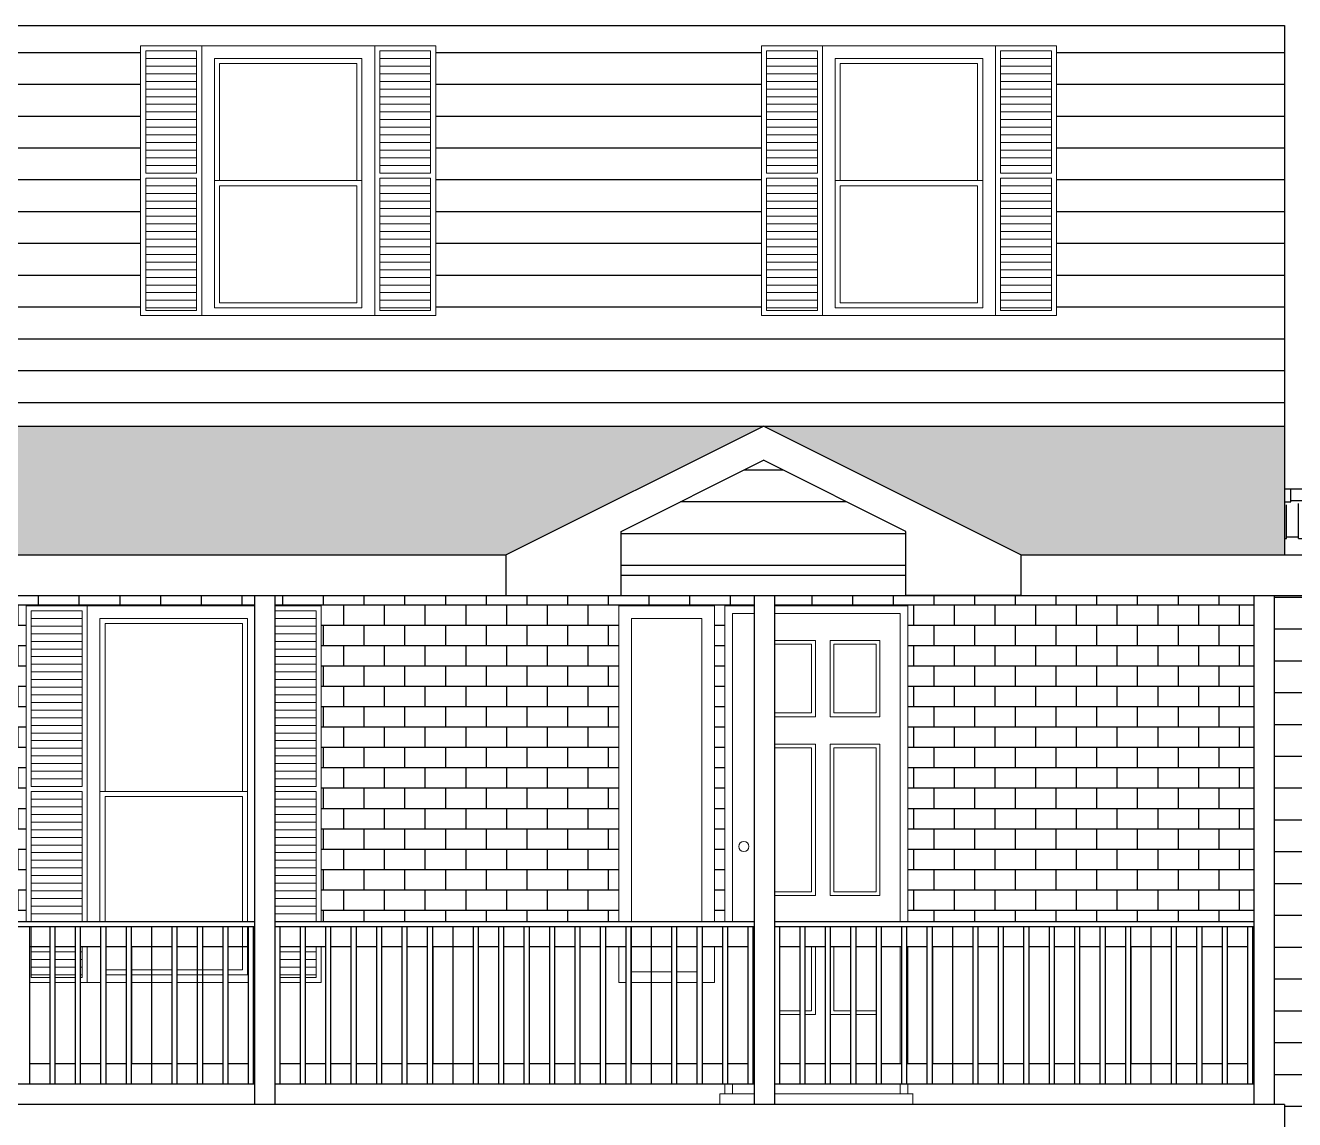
# Model space of a CAD drawing. Header units: inches. Extents: x -1842 to 12195, y -2228 to 2193.
# Drawn here: x 898.1 to 1122.6, y 1120.5 to 1313.9 of the extents above; entities that cross this region are included whole.
import ezdxf

# ---------------------------------------------------------------- set-up
doc = ezdxf.new("R2010")
doc.units = ezdxf.units.IN
doc.header["$LTSCALE"] = 6
doc.header["$MEASUREMENT"] = 0
doc.linetypes.add('DASHED', pattern=[0.75, 0.5, -0.25])
doc.layers.add('A-GLAZ', color=151, linetype='Continuous', lineweight=13)
doc.layers.add('BUILT-INS', color=13, linetype='Continuous')
doc.layers.add('Title Block', color=7, linetype='Continuous')
pattern_1 = [(180, (-9927.284, 121.574), (-4e-16, -5.625), [])]

msp = doc.modelspace()

# ---------------------------------------------------------------- hatches: boundary and pattern name
h = msp.add_hatch()
h.set_pattern_fill('AR-RSHKE', color=15, scale=0.54)
h.set_pattern_definition([(0, (-9927.284, 121.574), (13.77, 6.48), [3.24, -2.7, 3.78, -1.62, 4.86, -2.16]), (0, (-9924.044, 121.844), (13.77, 6.48), [2.7, -10.26, 2.16, -3.24]), (0, (-9917.564, 121.169), (13.77, 6.48), [1.62, -16.74]), (90, (-9927.284, 121.574), (-4.59, 6.48), [6.21, -19.71]), (90, (-9924.044, 121.574), (-4.59, 6.48), [6.075, -19.845]), (90, (-9921.344, 121.574), (-4.59, 6.48), [5.67, -20.25]), (90, (-9917.564, 121.169), (-4.59, 6.48), [6.21, -19.71]), (90, (-9915.944, 121.169), (-4.59, 6.48), [6.21, -19.71]), (90, (-9911.084, 121.574), (-4.59, 6.48), [5.94, -19.98])])
h.paths.add_polyline_path([(1028.6794657, 1243.0726561), (760.1194657, 1243.0726561), (760.1194657, 1220.296174), (983.1265015, 1220.296174)])
h.paths.add_polyline_path([(1120.8394657, 1243.0726561), (1028.6794657, 1243.0726561), (1074.2324299, 1220.296174), (1120.8394657, 1220.296174), (1120.8394657, 1231.936436)])
h = msp.add_hatch()
h.set_pattern_fill('AR-RSHKE', color=15, scale=0.54)
h.set_pattern_definition([(0, (-10599.5205, 121.574), (13.77, 6.48), [3.24, -2.7, 3.78, -1.62, 4.86, -2.16]), (0, (-10596.2805, 121.844), (13.77, 6.48), [2.7, -10.26, 2.16, -3.24]), (0, (-10589.8005, 121.169), (13.77, 6.48), [1.62, -16.74]), (90, (-10599.5205, 121.574), (-4.59, 6.48), [6.21, -19.71]), (90, (-10596.2805, 121.574), (-4.59, 6.48), [6.075, -19.845]), (90, (-10593.5805, 121.574), (-4.59, 6.48), [5.67, -20.25]), (90, (-10589.8005, 121.169), (-4.59, 6.48), [6.21, -19.71]), (90, (-10588.1805, 121.169), (-4.59, 6.48), [6.21, -19.71]), (90, (-10583.3205, 121.574), (-4.59, 6.48), [5.94, -19.98])])
h.paths.add_polyline_path([(1347.6394657, 1231.936436), (1120.8394657, 1231.936436), (1120.8394657, 1220.296174), (1347.6394657, 1220.296174)])
at = {"layer": 'BUILT-INS'}
h = msp.add_hatch(dxfattribs=at)
h.set_pattern_fill('AR-B816', color=256, scale=0.45, style=0)
h.set_pattern_definition([(0, (-7264.327, 577.8742), (0, 3.6), []), (90, (-7264.327, 577.8742), (-3.6, 3.6), [3.6, -3.6])])
h.paths.add_polyline_path([(1115.4394657, 1213.096174), (1030.6594657, 1213.096174), (1030.6594657, 1211.296174), (1054.2394657, 1211.296174), (1054.2394657, 1155.496174), (1115.4394657, 1155.496174)])
h.paths.add_polyline_path([(1003.1194657, 1211.296174), (1020.0394657, 1211.296174), (1020.0394657, 1155.496174), (1021.8394657, 1155.496174), (1021.8394657, 1211.296174), (1027.0594657, 1211.296174), (1027.0594657, 1213.096174), (942.2794657, 1213.096174), (942.2794657, 1211.296174), (950.4694657, 1211.296174), (950.4694657, 1155.496174), (1003.1194657, 1155.496174)])
h.paths.add_polyline_path([(898.2694657, 1211.296174), (909.0694657, 1211.296174), (938.6794657, 1211.296174), (938.6794657, 1213.096174), (853.8994657, 1213.096174), (853.8994657, 1211.296174), (860.9194657, 1211.296174), (860.9194657, 1155.496174), (898.2694657, 1155.496174)])
h.paths.add_polyline_path([(808.7194657, 1211.296174), (819.5194657, 1211.296174), (850.1194657, 1211.296174), (850.2994657, 1211.296174), (850.2994657, 1213.096174), (765.5194657, 1213.096174), (765.5194657, 1155.496174), (808.7194657, 1155.496174)])
h.paths.add_polyline_path([(761.9194657, 1213.096174), (760.1194657, 1213.096174), (760.1194657, 1123.096174), (761.9194657, 1123.096174)])
at = {"layer": 'Title Block', "linetype": 'DASHED'}
h = msp.add_hatch(dxfattribs=at)
h.set_pattern_fill('ANSI31', color=253, scale=45, angle=135)
h.set_pattern_definition([(180, (-7264.327, 577.874), (-4e-16, -5.625), [])])
h.paths.add_polyline_path([(1120.8394657, 1313.896174), (1104.6394657, 1313.896174), (763.7194657, 1313.896174), (763.7194657, 1243.0726561), (1120.8394657, 1243.0726561)])
h.paths.add_polyline_path([(808.7194657, 1310.296174), (860.9194657, 1310.296174), (860.9194657, 1262.596174), (808.7194657, 1262.596174)], flags=16)
h.paths.add_polyline_path([(808.7194657, 1310.296174), (819.5194657, 1310.296174), (850.1194657, 1310.296174), (860.9194657, 1310.296174), (860.9194657, 1262.596174), (850.1194657, 1262.596174), (819.5194657, 1262.596174), (808.7194657, 1262.596174)], flags=0)
h.paths.add_polyline_path([(819.5194657, 1262.596174), (819.5194657, 1310.296174), (850.1194657, 1310.296174), (850.1194657, 1262.596174)], flags=0)
h.paths.add_polyline_path([(809.6194657, 1286.896174), (818.6194657, 1286.896174), (818.6194657, 1263.496174), (809.6194657, 1263.496174)], flags=0)
h.paths.add_polyline_path([(821.7694657, 1286.446174), (821.7694657, 1308.046174), (847.8694657, 1308.046174), (847.8694657, 1286.446174), (847.8694657, 1263.946174), (821.7694657, 1263.946174)], flags=0)
h.paths.add_polyline_path([(809.6194657, 1287.796174), (809.6194657, 1309.396174), (818.6194657, 1309.396174), (818.6194657, 1287.796174)], flags=0)
h.paths.add_polyline_path([(822.6694657, 1264.846174), (822.6694657, 1285.546174), (846.9694657, 1285.546174), (846.9694657, 1264.846174)], flags=0)
h.paths.add_polyline_path([(822.6694657, 1286.446174), (822.6694657, 1307.146174), (846.9694657, 1307.146174), (846.9694657, 1286.446174)], flags=0)
h.paths.add_polyline_path([(851.0194657, 1286.896174), (860.0194657, 1286.896174), (860.0194657, 1263.496174), (851.0194657, 1263.496174)], flags=0)
h.paths.add_polyline_path([(851.0194657, 1287.796174), (851.0194657, 1309.396174), (860.0194657, 1309.396174), (860.0194657, 1287.796174)], flags=0)
h.paths.add_polyline_path([(918.5194657, 1310.296174), (970.7194657, 1310.296174), (970.7194657, 1262.596174), (918.5194657, 1262.596174)], flags=0)
h.paths.add_polyline_path([(918.5194657, 1310.296174), (929.3194657, 1310.296174), (959.9194657, 1310.296174), (970.7194657, 1310.296174), (970.7194657, 1262.596174), (959.9194657, 1262.596174), (929.3194657, 1262.596174), (918.5194657, 1262.596174)], flags=16)
h.paths.add_polyline_path([(929.3194657, 1262.596174), (929.3194657, 1310.296174), (959.9194657, 1310.296174), (959.9194657, 1262.596174)], flags=0)
h.paths.add_polyline_path([(919.4194657, 1286.896174), (928.4194657, 1286.896174), (928.4194657, 1263.496174), (919.4194657, 1263.496174)], flags=0)
h.paths.add_polyline_path([(919.4194657, 1287.796174), (919.4194657, 1309.396174), (928.4194657, 1309.396174), (928.4194657, 1287.796174)], flags=0)
h.paths.add_polyline_path([(931.5694657, 1286.446174), (931.5694657, 1308.046174), (957.6694657, 1308.046174), (957.6694657, 1286.446174), (957.6694657, 1263.946174), (931.5694657, 1263.946174)], flags=0)
h.paths.add_polyline_path([(932.4694657, 1264.846174), (932.4694657, 1285.546174), (956.7694657, 1285.546174), (956.7694657, 1264.846174)], flags=0)
h.paths.add_polyline_path([(932.4694657, 1286.446174), (932.4694657, 1307.146174), (956.7694657, 1307.146174), (956.7694657, 1286.446174)], flags=0)
h.paths.add_polyline_path([(960.8194657, 1286.896174), (969.8194657, 1286.896174), (969.8194657, 1263.496174), (960.8194657, 1263.496174)], flags=0)
h.paths.add_polyline_path([(960.8194657, 1287.796174), (960.8194657, 1309.396174), (969.8194657, 1309.396174), (969.8194657, 1287.796174)], flags=0)
h.paths.add_polyline_path([(1028.3194657, 1310.296174), (1080.5194657, 1310.296174), (1080.5194657, 1262.596174), (1028.3194657, 1262.596174)], flags=16)
h.paths.add_polyline_path([(1028.3194657, 1310.296174), (1039.1194657, 1310.296174), (1069.7194657, 1310.296174), (1080.5194657, 1310.296174), (1080.5194657, 1262.596174), (1069.7194657, 1262.596174), (1039.1194657, 1262.596174), (1028.3194657, 1262.596174)], flags=0)
h.paths.add_polyline_path([(1039.1194657, 1262.596174), (1039.1194657, 1310.296174), (1069.7194657, 1310.296174), (1069.7194657, 1262.596174)], flags=0)
h.paths.add_polyline_path([(1029.2194657, 1286.896174), (1038.2194657, 1286.896174), (1038.2194657, 1263.496174), (1029.2194657, 1263.496174)], flags=0)
h.paths.add_polyline_path([(1029.2194657, 1287.796174), (1029.2194657, 1309.396174), (1038.2194657, 1309.396174), (1038.2194657, 1287.796174)], flags=0)
h.paths.add_polyline_path([(1041.3694657, 1286.446174), (1041.3694657, 1308.046174), (1067.4694657, 1308.046174), (1067.4694657, 1286.446174), (1067.4694657, 1263.946174), (1041.3694657, 1263.946174)], flags=0)
h.paths.add_polyline_path([(1042.2694657, 1264.846174), (1042.2694657, 1285.546174), (1066.5694657, 1285.546174), (1066.5694657, 1264.846174)], flags=0)
h.paths.add_polyline_path([(1042.2694657, 1286.446174), (1042.2694657, 1307.146174), (1066.5694657, 1307.146174), (1066.5694657, 1286.446174)], flags=0)
h.paths.add_polyline_path([(1070.6194657, 1286.896174), (1079.6194657, 1286.896174), (1079.6194657, 1263.496174), (1070.6194657, 1263.496174)], flags=0)
h.paths.add_polyline_path([(1070.6194657, 1287.796174), (1070.6194657, 1309.396174), (1079.6194657, 1309.396174), (1079.6194657, 1287.796174)], flags=0)
h = msp.add_hatch(dxfattribs=at)
h.set_pattern_fill('ANSI31', color=253, scale=45, angle=135)
h.set_pattern_definition(pattern_1)
h.paths.add_polyline_path([(1053.8665758, 1224.4417175), (1028.6794657, 1237.0352726), (1003.4923556, 1224.4417175), (1003.4923556, 1216.696174), (1053.8665758, 1216.696174)])
h = msp.add_hatch(dxfattribs=at)
h.set_pattern_fill('ANSI31', color=253, scale=45, angle=135)
h.set_pattern_definition(pattern_1)
h.paths.add_polyline_path([(1142.4394657, 1202.296174), (1223.4394657, 1202.296174), (1223.4394657, 1115.896174), (1232.4394657, 1115.896174), (1232.4394657, 1213.096174), (1119.0394657, 1213.096174), (1119.0394657, 1123.096174), (1120.8394657, 1123.096174), (1120.8394657, 1115.896174), (1142.4394657, 1115.896174)])
h.paths.add_polyline_path([(1342.0487803, 1213.096174), (1236.0394657, 1213.096174), (1236.0394657, 1115.896174), (1245.0394657, 1115.896174), (1245.0394657, 1202.296174), (1326.0394657, 1202.296174), (1326.0394657, 1115.896174), (1342.0487803, 1115.896174)])
h.paths.add_polyline_path([(1347.6394657, 1213.096174), (1345.6487803, 1213.096174), (1345.6487803, 1115.896174), (1347.6394657, 1115.896174)])

# ---------------------------------------------------------------- linework, layer by layer
for p, q in [((756.5194657, 1313.896174), (1120.8394657, 1313.896174)), ((1120.8394657, 1313.896174), (1120.8394657, 1231.936436)), ((760.1194657, 1243.0726561), (1120.8394657, 1243.0726561)), ((983.1265015, 1220.296174), (1028.6794657, 1243.0726561)), ((1074.2324299, 1220.296174), (1028.6794657, 1243.0726561)), ((1003.4923556, 1224.4417175), (1028.6794657, 1237.0352726)), ((1053.8665758, 1224.4417175), (1028.6794657, 1237.0352726)), ((1120.8394657, 1231.936436), (1347.6394657, 1231.936436)), ((1120.8394657, 1231.936436), (1120.8394657, 1220.296174)), ((1003.4923556, 1213.096174), (1003.4923556, 1224.4417175)), ((1053.8665758, 1213.096174), (1053.8665758, 1224.4417175)), ((760.1194657, 1220.296174), (983.1265015, 1220.296174)), ((983.1265015, 1220.296174), (983.1265015, 1213.096174)), ((1074.2324299, 1220.296174), (1347.6394657, 1220.296174)), ((1074.2324299, 1220.296174), (1074.2324299, 1213.096174)), ((1003.4923556, 1216.696174), (1053.8665758, 1216.696174)), ((760.1194657, 1213.096174), (1347.6394657, 1213.096174)), ((938.6794657, 1213.096174), (938.6794657, 1123.096174)), ((942.2794657, 1213.096174), (942.2794657, 1123.096174)), ((983.1265015, 1213.096174), (1003.4923556, 1213.096174)), ((1027.0594657, 1213.096174), (1027.0594657, 1123.096174)), ((1030.6594657, 1213.096174), (1030.6594657, 1123.096174)), ((1074.2324299, 1213.096174), (1053.8665758, 1213.096174)), ((1115.4394657, 1213.096174), (1115.4394657, 1123.096174)), ((1119.0394657, 1213.096174), (1119.0394657, 1123.096174)), ((853.8994657, 1155.496174), (938.6794657, 1155.496174)), ((853.8994657, 1154.596174), (938.6794657, 1154.596174)), ((898.8994657, 1126.696174), (898.8994657, 1154.596174)), ((902.4994657, 1126.696174), (902.4994657, 1154.596174)), ((903.3994657, 1126.696174), (903.3994657, 1154.596174)), ((906.9994657, 1126.696174), (906.9994657, 1154.596174)), ((907.8994657, 1126.696174), (907.8994657, 1154.596174)), ((911.4994657, 1126.696174), (911.4994657, 1154.596174)), ((912.3994657, 1126.696174), (912.3994657, 1154.596174)), ((915.9994657, 1126.696174), (915.9994657, 1154.596174)), ((916.8994657, 1126.696174), (916.8994657, 1154.596174)), ((920.4994657, 1126.696174), (920.4994657, 1154.596174)), ((924.0994657, 1126.696174), (924.0994657, 1154.596174)), ((924.9994657, 1126.696174), (924.9994657, 1154.596174)), ((928.5994657, 1126.696174), (928.5994657, 1154.596174)), ((929.4994657, 1126.696174), (929.4994657, 1154.596174)), ((933.0994657, 1126.696174), (933.0994657, 1154.596174)), ((933.9994657, 1126.696174), (933.9994657, 1154.596174)), ((937.5994657, 1126.696174), (937.5994657, 1154.596174)), ((938.4994657, 1126.696174), (938.4994657, 1154.596174)), ((942.2794657, 1155.496174), (1027.0594657, 1155.496174)), ((942.2794657, 1154.596174), (1027.0594657, 1154.596174)), ((943.1794657, 1126.696174), (943.1794657, 1154.596174)), ((946.7794657, 1126.696174), (946.7794657, 1154.596174)), ((947.6794657, 1126.696174), (947.6794657, 1154.596174)), ((951.2794657, 1126.696174), (951.2794657, 1154.596174)), ((952.1794657, 1126.696174), (952.1794657, 1154.596174)), ((955.7794657, 1126.696174), (955.7794657, 1154.596174)), ((956.6794657, 1126.696174), (956.6794657, 1154.596174)), ((960.2794657, 1126.696174), (960.2794657, 1154.596174)), ((961.1794657, 1126.696174), (961.1794657, 1154.596174)), ((964.7794657, 1126.696174), (964.7794657, 1154.596174)), ((965.6794657, 1126.696174), (965.6794657, 1154.596174)), ((969.2794657, 1126.696174), (969.2794657, 1154.596174)), ((970.1794657, 1126.696174), (970.1794657, 1154.596174)), ((973.7794657, 1126.696174), (973.7794657, 1154.596174)), ((977.3794657, 1126.696174), (977.3794657, 1154.596174)), ((978.2794657, 1126.696174), (978.2794657, 1154.596174)), ((981.8794657, 1126.696174), (981.8794657, 1154.596174)), ((982.7794657, 1126.696174), (982.7794657, 1154.596174)), ((986.3794657, 1126.696174), (986.3794657, 1154.596174)), ((987.2794657, 1126.696174), (987.2794657, 1154.596174)), ((990.8794657, 1126.696174), (990.8794657, 1154.596174)), ((991.7794657, 1126.696174), (991.7794657, 1154.596174)), ((995.3794657, 1126.696174), (995.3794657, 1154.596174)), ((996.2794657, 1126.696174), (996.2794657, 1154.596174)), ((999.8794657, 1126.696174), (999.8794657, 1154.596174)), ((1000.7794657, 1126.696174), (1000.7794657, 1154.596174)), ((1004.3794657, 1126.696174), (1004.3794657, 1154.596174)), ((1005.2794657, 1126.696174), (1005.2794657, 1154.596174)), ((1008.8794657, 1126.696174), (1008.8794657, 1154.596174)), ((1012.4794657, 1126.696174), (1012.4794657, 1154.596174)), ((1013.3794657, 1126.696174), (1013.3794657, 1154.596174)), ((1016.9794657, 1126.696174), (1016.9794657, 1154.596174)), ((1017.8794657, 1126.696174), (1017.8794657, 1154.596174)), ((1021.4794657, 1126.696174), (1021.4794657, 1154.596174)), ((1022.3794657, 1126.696174), (1022.3794657, 1154.596174)), ((1025.9794657, 1126.696174), (1025.9794657, 1154.596174)), ((1026.8794657, 1126.696174), (1026.8794657, 1154.596174)), ((1030.6594657, 1155.496174), (1115.4394657, 1155.496174)), ((1030.6594657, 1154.596174), (1115.4394657, 1154.596174)), ((1031.5594657, 1126.696174), (1031.5594657, 1154.596174)), ((1035.1594657, 1126.696174), (1035.1594657, 1154.596174)), ((1036.0594657, 1126.696174), (1036.0594657, 1154.596174)), ((1039.6594657, 1126.696174), (1039.6594657, 1154.596174)), ((1040.5594657, 1126.696174), (1040.5594657, 1154.596174)), ((1044.1594657, 1126.696174), (1044.1594657, 1154.596174)), ((1045.0594657, 1126.696174), (1045.0594657, 1154.596174)), ((1048.6594657, 1126.696174), (1048.6594657, 1154.596174)), ((1049.5594657, 1126.696174), (1049.5594657, 1154.596174)), ((1053.1594657, 1126.696174), (1053.1594657, 1154.596174)), ((1054.0594657, 1126.696174), (1054.0594657, 1154.596174)), ((1057.6594657, 1126.696174), (1057.6594657, 1154.596174)), ((1058.5594657, 1126.696174), (1058.5594657, 1154.596174)), ((1062.1594657, 1126.696174), (1062.1594657, 1154.596174)), ((1065.7594657, 1126.696174), (1065.7594657, 1154.596174)), ((1066.6594657, 1126.696174), (1066.6594657, 1154.596174)), ((1070.2594657, 1126.696174), (1070.2594657, 1154.596174)), ((1071.1594657, 1126.696174), (1071.1594657, 1154.596174)), ((1074.7594657, 1126.696174), (1074.7594657, 1154.596174)), ((1075.6594657, 1126.696174), (1075.6594657, 1154.596174)), ((1079.2594657, 1126.696174), (1079.2594657, 1154.596174)), ((1080.1594657, 1126.696174), (1080.1594657, 1154.596174)), ((1083.7594657, 1126.696174), (1083.7594657, 1154.596174)), ((1084.6594657, 1126.696174), (1084.6594657, 1154.596174)), ((1088.2594657, 1126.696174), (1088.2594657, 1154.596174)), ((1089.1594657, 1126.696174), (1089.1594657, 1154.596174)), ((1092.7594657, 1126.696174), (1092.7594657, 1154.596174)), ((1093.6594657, 1126.696174), (1093.6594657, 1154.596174)), ((1097.2594657, 1126.696174), (1097.2594657, 1154.596174)), ((1100.8594657, 1126.696174), (1100.8594657, 1154.596174)), ((1101.7594657, 1126.696174), (1101.7594657, 1154.596174)), ((1105.3594657, 1126.696174), (1105.3594657, 1154.596174)), ((1106.2594657, 1126.696174), (1106.2594657, 1154.596174)), ((1109.8594657, 1126.696174), (1109.8594657, 1154.596174)), ((1110.7594657, 1126.696174), (1110.7594657, 1154.596174)), ((1114.3594657, 1126.696174), (1114.3594657, 1154.596174)), ((1115.2594657, 1126.696174), (1115.2594657, 1154.596174)), ((902.4994657, 1150.996174), (898.8994657, 1150.996174)), ((906.9994657, 1150.996174), (903.3994657, 1150.996174)), ((911.4994657, 1150.996174), (907.8994657, 1150.996174)), ((915.9994657, 1150.996174), (912.3994657, 1150.996174)), ((920.4994657, 1150.996174), (916.8994657, 1150.996174)), ((924.0994657, 1150.996174), (920.4994657, 1150.996174)), ((928.5994657, 1150.996174), (924.9994657, 1150.996174)), ((933.0994657, 1150.996174), (929.4994657, 1150.996174)), ((937.5994657, 1150.996174), (933.9994657, 1150.996174)), ((946.7794657, 1150.996174), (943.1794657, 1150.996174)), ((951.2794657, 1150.996174), (947.6794657, 1150.996174)), ((955.7794657, 1150.996174), (952.1794657, 1150.996174)), ((960.2794657, 1150.996174), (956.6794657, 1150.996174)), ((964.7794657, 1150.996174), (961.1794657, 1150.996174)), ((969.2794657, 1150.996174), (965.6794657, 1150.996174)), ((973.7794657, 1150.996174), (970.1794657, 1150.996174)), ((977.3794657, 1150.996174), (973.7794657, 1150.996174)), ((981.8794657, 1150.996174), (978.2794657, 1150.996174)), ((986.3794657, 1150.996174), (982.7794657, 1150.996174)), ((990.8794657, 1150.996174), (987.2794657, 1150.996174)), ((995.3794657, 1150.996174), (991.7794657, 1150.996174)), ((999.8794657, 1150.996174), (996.2794657, 1150.996174)), ((1004.3794657, 1150.996174), (1000.7794657, 1150.996174)), ((1008.8794657, 1150.996174), (1005.2794657, 1150.996174)), ((1012.4794657, 1150.996174), (1008.8794657, 1150.996174)), ((1016.9794657, 1150.996174), (1013.3794657, 1150.996174)), ((1021.4794657, 1150.996174), (1017.8794657, 1150.996174)), ((1025.9794657, 1150.996174), (1022.3794657, 1150.996174)), ((1035.1594657, 1150.996174), (1031.5594657, 1150.996174)), ((1039.6594657, 1150.996174), (1036.0594657, 1150.996174)), ((1044.1594657, 1150.996174), (1040.5594657, 1150.996174)), ((1048.6594657, 1150.996174), (1045.0594657, 1150.996174)), ((1053.1594657, 1150.996174), (1049.5594657, 1150.996174)), ((1057.6594657, 1150.996174), (1054.0594657, 1150.996174)), ((1062.1594657, 1150.996174), (1058.5594657, 1150.996174)), ((1065.7594657, 1150.996174), (1062.1594657, 1150.996174)), ((1070.2594657, 1150.996174), (1066.6594657, 1150.996174)), ((1074.7594657, 1150.996174), (1071.1594657, 1150.996174)), ((1079.2594657, 1150.996174), (1075.6594657, 1150.996174)), ((1083.7594657, 1150.996174), (1080.1594657, 1150.996174)), ((1088.2594657, 1150.996174), (1084.6594657, 1150.996174)), ((1092.7594657, 1150.996174), (1089.1594657, 1150.996174)), ((1097.2594657, 1150.996174), (1093.6594657, 1150.996174)), ((1100.8594657, 1150.996174), (1097.2594657, 1150.996174)), ((1105.3594657, 1150.996174), (1101.7594657, 1150.996174)), ((1109.8594657, 1150.996174), (1106.2594657, 1150.996174)), ((1114.3594657, 1150.996174), (1110.7594657, 1150.996174)), ((902.4994657, 1130.296174), (898.8994657, 1130.296174)), ((906.9994657, 1130.296174), (903.3994657, 1130.296174)), ((911.4994657, 1130.296174), (907.8994657, 1130.296174)), ((915.9994657, 1130.296174), (912.3994657, 1130.296174)), ((920.4994657, 1130.296174), (916.8994657, 1130.296174)), ((924.0994657, 1130.296174), (920.4994657, 1130.296174)), ((928.5994657, 1130.296174), (924.9994657, 1130.296174)), ((933.0994657, 1130.296174), (929.4994657, 1130.296174)), ((937.5994657, 1130.296174), (933.9994657, 1130.296174)), ((946.7794657, 1130.296174), (943.1794657, 1130.296174)), ((951.2794657, 1130.296174), (947.6794657, 1130.296174)), ((955.7794657, 1130.296174), (952.1794657, 1130.296174)), ((960.2794657, 1130.296174), (956.6794657, 1130.296174)), ((964.7794657, 1130.296174), (961.1794657, 1130.296174)), ((969.2794657, 1130.296174), (965.6794657, 1130.296174)), ((973.7794657, 1130.296174), (970.1794657, 1130.296174)), ((977.3794657, 1130.296174), (973.7794657, 1130.296174)), ((981.8794657, 1130.296174), (978.2794657, 1130.296174)), ((986.3794657, 1130.296174), (982.7794657, 1130.296174)), ((990.8794657, 1130.296174), (987.2794657, 1130.296174)), ((995.3794657, 1130.296174), (991.7794657, 1130.296174)), ((999.8794657, 1130.296174), (996.2794657, 1130.296174)), ((1004.3794657, 1130.296174), (1000.7794657, 1130.296174)), ((1008.8794657, 1130.296174), (1005.2794657, 1130.296174)), ((1012.4794657, 1130.296174), (1008.8794657, 1130.296174)), ((1016.9794657, 1130.296174), (1013.3794657, 1130.296174)), ((1021.4794657, 1130.296174), (1017.8794657, 1130.296174)), ((1025.9794657, 1130.296174), (1022.3794657, 1130.296174)), ((1035.1594657, 1130.296174), (1031.5594657, 1130.296174)), ((1039.6594657, 1130.296174), (1036.0594657, 1130.296174)), ((1044.1594657, 1130.296174), (1040.5594657, 1130.296174)), ((1048.6594657, 1130.296174), (1045.0594657, 1130.296174)), ((1053.1594657, 1130.296174), (1049.5594657, 1130.296174)), ((1057.6594657, 1130.296174), (1054.0594657, 1130.296174)), ((1062.1594657, 1130.296174), (1058.5594657, 1130.296174)), ((1065.7594657, 1130.296174), (1062.1594657, 1130.296174)), ((1070.2594657, 1130.296174), (1066.6594657, 1130.296174)), ((1074.7594657, 1130.296174), (1071.1594657, 1130.296174)), ((1079.2594657, 1130.296174), (1075.6594657, 1130.296174)), ((1083.7594657, 1130.296174), (1080.1594657, 1130.296174)), ((1088.2594657, 1130.296174), (1084.6594657, 1130.296174)), ((1092.7594657, 1130.296174), (1089.1594657, 1130.296174)), ((1097.2594657, 1130.296174), (1093.6594657, 1130.296174)), ((1100.8594657, 1130.296174), (1097.2594657, 1130.296174)), ((1105.3594657, 1130.296174), (1101.7594657, 1130.296174)), ((1109.8594657, 1130.296174), (1106.2594657, 1130.296174)), ((1114.3594657, 1130.296174), (1110.7594657, 1130.296174)), ((938.6794657, 1126.696174), (853.8994657, 1126.696174)), ((1027.0594657, 1126.696174), (942.2794657, 1126.696174)), ((1115.4394657, 1126.696174), (1030.6594657, 1126.696174)), ((1120.8394657, 1123.096174), (760.1194657, 1123.096174)), ((1120.8394657, 1123.096174), (1120.8394657, 1115.896174))]:
    msp.add_line(p, q)
at = {"layer": 'A-GLAZ', "lineweight": 9}
for p, q in [((918.5194657, 1310.296174), (918.5194657, 1262.596174)), ((918.5194657, 1262.596174), (918.5194657, 1310.296174)), ((929.3194657, 1310.296174), (918.5194657, 1310.296174)), ((918.5194657, 1310.296174), (970.7194657, 1310.296174)), ((918.5194657, 1262.596174), (918.5194657, 1310.296174)), ((928.4194657, 1309.396174), (919.4194657, 1309.396174)), ((919.4194657, 1309.396174), (919.4194657, 1287.796174)), ((928.4194657, 1309.396174), (928.4194657, 1287.796174)), ((959.9194657, 1310.296174), (929.3194657, 1310.296174)), ((929.3194657, 1310.296174), (959.9194657, 1310.296174)), ((929.3194657, 1310.296174), (959.9194657, 1310.296174)), ((929.3194657, 1262.596174), (929.3194657, 1310.296174)), ((959.9194657, 1310.296174), (959.9194657, 1262.596174)), ((959.9194657, 1310.296174), (970.7194657, 1310.296174)), ((960.8194657, 1309.396174), (960.8194657, 1287.796174)), ((960.8194657, 1309.396174), (969.8194657, 1309.396174)), ((969.8194657, 1309.396174), (969.8194657, 1287.796174)), ((970.7194657, 1310.296174), (970.7194657, 1262.596174)), ((970.7194657, 1262.596174), (970.7194657, 1310.296174)), ((970.7194657, 1310.296174), (970.7194657, 1262.596174)), ((1028.3194657, 1310.296174), (1028.3194657, 1262.596174)), ((1028.3194657, 1262.596174), (1028.3194657, 1310.296174)), ((1039.1194657, 1310.296174), (1028.3194657, 1310.296174)), ((1028.3194657, 1310.296174), (1080.5194657, 1310.296174)), ((1028.3194657, 1262.596174), (1028.3194657, 1310.296174)), ((1038.2194657, 1309.396174), (1029.2194657, 1309.396174)), ((1029.2194657, 1309.396174), (1029.2194657, 1287.796174)), ((1038.2194657, 1309.396174), (1038.2194657, 1287.796174)), ((1069.7194657, 1310.296174), (1039.1194657, 1310.296174)), ((1039.1194657, 1310.296174), (1069.7194657, 1310.296174)), ((1039.1194657, 1310.296174), (1069.7194657, 1310.296174)), ((1039.1194657, 1262.596174), (1039.1194657, 1310.296174)), ((1069.7194657, 1310.296174), (1069.7194657, 1262.596174)), ((1069.7194657, 1310.296174), (1080.5194657, 1310.296174)), ((1070.6194657, 1309.396174), (1070.6194657, 1287.796174)), ((1070.6194657, 1309.396174), (1079.6194657, 1309.396174)), ((1079.6194657, 1309.396174), (1079.6194657, 1287.796174)), ((1080.5194657, 1310.296174), (1080.5194657, 1262.596174)), ((1080.5194657, 1262.596174), (1080.5194657, 1310.296174)), ((1080.5194657, 1310.296174), (1080.5194657, 1262.596174)), ((928.4194657, 1308.046174), (919.4194657, 1308.046174)), ((928.4194657, 1306.696174), (919.4194657, 1306.696174)), ((957.6694657, 1308.046174), (931.5694657, 1308.046174)), ((931.5694657, 1286.446174), (931.5694657, 1308.046174)), ((932.4694657, 1307.146174), (932.4694657, 1286.446174)), ((932.4694657, 1307.146174), (956.7694657, 1307.146174)), ((956.7694657, 1307.146174), (956.7694657, 1286.446174)), ((957.6694657, 1286.446174), (957.6694657, 1308.046174)), ((960.8194657, 1308.046174), (969.8194657, 1308.046174)), ((960.8194657, 1306.696174), (969.8194657, 1306.696174)), ((1038.2194657, 1308.046174), (1029.2194657, 1308.046174)), ((1038.2194657, 1306.696174), (1029.2194657, 1306.696174)), ((1067.4694657, 1308.046174), (1041.3694657, 1308.046174)), ((1041.3694657, 1286.446174), (1041.3694657, 1308.046174)), ((1042.2694657, 1307.146174), (1042.2694657, 1286.446174)), ((1042.2694657, 1307.146174), (1066.5694657, 1307.146174)), ((1066.5694657, 1307.146174), (1066.5694657, 1286.446174)), ((1067.4694657, 1286.446174), (1067.4694657, 1308.046174)), ((1070.6194657, 1308.046174), (1079.6194657, 1308.046174)), ((1070.6194657, 1306.696174), (1079.6194657, 1306.696174)), ((928.4194657, 1305.346174), (919.4194657, 1305.346174)), ((960.8194657, 1305.346174), (969.8194657, 1305.346174)), ((1038.2194657, 1305.346174), (1029.2194657, 1305.346174)), ((1070.6194657, 1305.346174), (1079.6194657, 1305.346174)), ((928.4194657, 1303.996174), (919.4194657, 1303.996174)), ((928.4194657, 1302.646174), (919.4194657, 1302.646174)), ((960.8194657, 1303.996174), (969.8194657, 1303.996174)), ((960.8194657, 1302.646174), (969.8194657, 1302.646174)), ((1038.2194657, 1303.996174), (1029.2194657, 1303.996174)), ((1038.2194657, 1302.646174), (1029.2194657, 1302.646174)), ((1070.6194657, 1303.996174), (1079.6194657, 1303.996174)), ((1070.6194657, 1302.646174), (1079.6194657, 1302.646174)), ((928.4194657, 1301.296174), (919.4194657, 1301.296174)), ((928.4194657, 1299.946174), (919.4194657, 1299.946174)), ((960.8194657, 1301.296174), (969.8194657, 1301.296174)), ((960.8194657, 1299.946174), (969.8194657, 1299.946174)), ((1038.2194657, 1301.296174), (1029.2194657, 1301.296174)), ((1038.2194657, 1299.946174), (1029.2194657, 1299.946174)), ((1070.6194657, 1301.296174), (1079.6194657, 1301.296174)), ((1070.6194657, 1299.946174), (1079.6194657, 1299.946174)), ((928.4194657, 1298.596174), (919.4194657, 1298.596174)), ((960.8194657, 1298.596174), (969.8194657, 1298.596174)), ((1038.2194657, 1298.596174), (1029.2194657, 1298.596174)), ((1070.6194657, 1298.596174), (1079.6194657, 1298.596174)), ((928.4194657, 1297.246174), (919.4194657, 1297.246174)), ((928.4194657, 1295.896174), (919.4194657, 1295.896174)), ((960.8194657, 1297.246174), (969.8194657, 1297.246174)), ((960.8194657, 1295.896174), (969.8194657, 1295.896174)), ((1038.2194657, 1297.246174), (1029.2194657, 1297.246174)), ((1038.2194657, 1295.896174), (1029.2194657, 1295.896174)), ((1070.6194657, 1297.246174), (1079.6194657, 1297.246174)), ((1070.6194657, 1295.896174), (1079.6194657, 1295.896174)), ((928.4194657, 1294.546174), (919.4194657, 1294.546174)), ((928.4194657, 1293.196174), (919.4194657, 1293.196174)), ((960.8194657, 1294.546174), (969.8194657, 1294.546174)), ((960.8194657, 1293.196174), (969.8194657, 1293.196174)), ((1038.2194657, 1294.546174), (1029.2194657, 1294.546174)), ((1038.2194657, 1293.196174), (1029.2194657, 1293.196174)), ((1070.6194657, 1294.546174), (1079.6194657, 1294.546174)), ((1070.6194657, 1293.196174), (1079.6194657, 1293.196174)), ((928.4194657, 1291.846174), (919.4194657, 1291.846174)), ((960.8194657, 1291.846174), (969.8194657, 1291.846174)), ((1038.2194657, 1291.846174), (1029.2194657, 1291.846174)), ((1070.6194657, 1291.846174), (1079.6194657, 1291.846174)), ((928.4194657, 1290.496174), (919.4194657, 1290.496174)), ((928.4194657, 1289.146174), (919.4194657, 1289.146174)), ((960.8194657, 1290.496174), (969.8194657, 1290.496174)), ((960.8194657, 1289.146174), (969.8194657, 1289.146174)), ((1038.2194657, 1290.496174), (1029.2194657, 1290.496174)), ((1038.2194657, 1289.146174), (1029.2194657, 1289.146174)), ((1070.6194657, 1290.496174), (1079.6194657, 1290.496174)), ((1070.6194657, 1289.146174), (1079.6194657, 1289.146174)), ((919.4194657, 1287.796174), (928.4194657, 1287.796174)), ((919.4194657, 1286.896174), (928.4194657, 1286.896174)), ((919.4194657, 1286.896174), (919.4194657, 1263.496174)), ((928.4194657, 1286.896174), (928.4194657, 1263.496174)), ((931.5694657, 1286.446174), (931.5694657, 1263.946174)), ((931.5694657, 1286.446174), (957.6694657, 1286.446174)), ((957.6694657, 1263.946174), (957.6694657, 1286.446174)), ((969.8194657, 1287.796174), (960.8194657, 1287.796174)), ((960.8194657, 1286.896174), (960.8194657, 1263.496174)), ((969.8194657, 1286.896174), (960.8194657, 1286.896174)), ((969.8194657, 1286.896174), (969.8194657, 1263.496174)), ((1029.2194657, 1287.796174), (1038.2194657, 1287.796174)), ((1029.2194657, 1286.896174), (1038.2194657, 1286.896174)), ((1029.2194657, 1286.896174), (1029.2194657, 1263.496174)), ((1038.2194657, 1286.896174), (1038.2194657, 1263.496174)), ((1041.3694657, 1286.446174), (1041.3694657, 1263.946174)), ((1041.3694657, 1286.446174), (1067.4694657, 1286.446174)), ((1067.4694657, 1263.946174), (1067.4694657, 1286.446174)), ((1079.6194657, 1287.796174), (1070.6194657, 1287.796174)), ((1070.6194657, 1286.896174), (1070.6194657, 1263.496174)), ((1079.6194657, 1286.896174), (1070.6194657, 1286.896174)), ((1079.6194657, 1286.896174), (1079.6194657, 1263.496174)), ((928.4194657, 1285.546174), (919.4194657, 1285.546174)), ((928.4194657, 1284.196174), (919.4194657, 1284.196174)), ((932.4694657, 1285.546174), (932.4694657, 1264.846174)), ((932.4694657, 1285.546174), (956.7694657, 1285.546174)), ((956.7694657, 1264.846174), (956.7694657, 1285.546174)), ((960.8194657, 1285.546174), (969.8194657, 1285.546174)), ((960.8194657, 1284.196174), (969.8194657, 1284.196174)), ((1038.2194657, 1285.546174), (1029.2194657, 1285.546174)), ((1038.2194657, 1284.196174), (1029.2194657, 1284.196174)), ((1042.2694657, 1285.546174), (1042.2694657, 1264.846174)), ((1042.2694657, 1285.546174), (1066.5694657, 1285.546174)), ((1066.5694657, 1264.846174), (1066.5694657, 1285.546174)), ((1070.6194657, 1285.546174), (1079.6194657, 1285.546174)), ((1070.6194657, 1284.196174), (1079.6194657, 1284.196174)), ((928.4194657, 1282.846174), (919.4194657, 1282.846174)), ((960.8194657, 1282.846174), (969.8194657, 1282.846174)), ((1038.2194657, 1282.846174), (1029.2194657, 1282.846174)), ((1070.6194657, 1282.846174), (1079.6194657, 1282.846174)), ((928.4194657, 1281.496174), (919.4194657, 1281.496174)), ((928.4194657, 1280.146174), (919.4194657, 1280.146174)), ((960.8194657, 1281.496174), (969.8194657, 1281.496174)), ((960.8194657, 1280.146174), (969.8194657, 1280.146174)), ((1038.2194657, 1281.496174), (1029.2194657, 1281.496174)), ((1038.2194657, 1280.146174), (1029.2194657, 1280.146174)), ((1070.6194657, 1281.496174), (1079.6194657, 1281.496174)), ((1070.6194657, 1280.146174), (1079.6194657, 1280.146174)), ((928.4194657, 1278.796174), (919.4194657, 1278.796174)), ((928.4194657, 1277.446174), (919.4194657, 1277.446174)), ((960.8194657, 1278.796174), (969.8194657, 1278.796174)), ((960.8194657, 1277.446174), (969.8194657, 1277.446174)), ((1038.2194657, 1278.796174), (1029.2194657, 1278.796174)), ((1038.2194657, 1277.446174), (1029.2194657, 1277.446174)), ((1070.6194657, 1278.796174), (1079.6194657, 1278.796174)), ((1070.6194657, 1277.446174), (1079.6194657, 1277.446174)), ((928.4194657, 1276.096174), (919.4194657, 1276.096174)), ((960.8194657, 1276.096174), (969.8194657, 1276.096174)), ((1038.2194657, 1276.096174), (1029.2194657, 1276.096174)), ((1070.6194657, 1276.096174), (1079.6194657, 1276.096174)), ((928.4194657, 1274.746174), (919.4194657, 1274.746174)), ((928.4194657, 1273.396174), (919.4194657, 1273.396174)), ((960.8194657, 1274.746174), (969.8194657, 1274.746174)), ((960.8194657, 1273.396174), (969.8194657, 1273.396174)), ((1038.2194657, 1274.746174), (1029.2194657, 1274.746174)), ((1038.2194657, 1273.396174), (1029.2194657, 1273.396174)), ((1070.6194657, 1274.746174), (1079.6194657, 1274.746174)), ((1070.6194657, 1273.396174), (1079.6194657, 1273.396174)), ((928.4194657, 1272.046174), (919.4194657, 1272.046174)), ((960.8194657, 1272.046174), (969.8194657, 1272.046174)), ((1038.2194657, 1272.046174), (1029.2194657, 1272.046174)), ((1070.6194657, 1272.046174), (1079.6194657, 1272.046174)), ((928.4194657, 1270.696174), (919.4194657, 1270.696174)), ((928.4194657, 1269.346174), (919.4194657, 1269.346174)), ((960.8194657, 1270.696174), (969.8194657, 1270.696174)), ((960.8194657, 1269.346174), (969.8194657, 1269.346174)), ((1038.2194657, 1270.696174), (1029.2194657, 1270.696174)), ((1038.2194657, 1269.346174), (1029.2194657, 1269.346174)), ((1070.6194657, 1270.696174), (1079.6194657, 1270.696174)), ((1070.6194657, 1269.346174), (1079.6194657, 1269.346174)), ((928.4194657, 1267.996174), (919.4194657, 1267.996174)), ((928.4194657, 1266.646174), (919.4194657, 1266.646174)), ((960.8194657, 1267.996174), (969.8194657, 1267.996174)), ((960.8194657, 1266.646174), (969.8194657, 1266.646174)), ((1038.2194657, 1267.996174), (1029.2194657, 1267.996174)), ((1038.2194657, 1266.646174), (1029.2194657, 1266.646174)), ((1070.6194657, 1267.996174), (1079.6194657, 1267.996174)), ((1070.6194657, 1266.646174), (1079.6194657, 1266.646174)), ((928.4194657, 1265.296174), (919.4194657, 1265.296174)), ((932.4694657, 1264.846174), (956.7694657, 1264.846174)), ((960.8194657, 1265.296174), (969.8194657, 1265.296174)), ((1038.2194657, 1265.296174), (1029.2194657, 1265.296174)), ((1042.2694657, 1264.846174), (1066.5694657, 1264.846174)), ((1070.6194657, 1265.296174), (1079.6194657, 1265.296174)), ((929.3194657, 1262.596174), (918.5194657, 1262.596174)), ((929.3194657, 1262.596174), (918.5194657, 1262.596174)), ((970.7194657, 1262.596174), (918.5194657, 1262.596174)), ((928.4194657, 1263.946174), (919.4194657, 1263.946174)), ((928.4194657, 1263.496174), (919.4194657, 1263.496174)), ((929.3194657, 1262.596174), (959.9194657, 1262.596174)), ((959.9194657, 1262.596174), (929.3194657, 1262.596174)), ((929.3194657, 1262.596174), (959.9194657, 1262.596174)), ((959.9194657, 1262.596174), (929.3194657, 1262.596174)), ((931.5694657, 1263.946174), (957.6694657, 1263.946174)), ((959.9194657, 1262.596174), (970.7194657, 1262.596174)), ((959.9194657, 1262.596174), (970.7194657, 1262.596174)), ((960.8194657, 1263.946174), (969.8194657, 1263.946174)), ((960.8194657, 1263.496174), (969.8194657, 1263.496174)), ((1039.1194657, 1262.596174), (1028.3194657, 1262.596174)), ((1039.1194657, 1262.596174), (1028.3194657, 1262.596174)), ((1080.5194657, 1262.596174), (1028.3194657, 1262.596174)), ((1038.2194657, 1263.946174), (1029.2194657, 1263.946174)), ((1038.2194657, 1263.496174), (1029.2194657, 1263.496174)), ((1039.1194657, 1262.596174), (1069.7194657, 1262.596174)), ((1069.7194657, 1262.596174), (1039.1194657, 1262.596174)), ((1039.1194657, 1262.596174), (1069.7194657, 1262.596174)), ((1069.7194657, 1262.596174), (1039.1194657, 1262.596174)), ((1041.3694657, 1263.946174), (1067.4694657, 1263.946174)), ((1069.7194657, 1262.596174), (1080.5194657, 1262.596174)), ((1069.7194657, 1262.596174), (1080.5194657, 1262.596174)), ((1070.6194657, 1263.946174), (1079.6194657, 1263.946174)), ((1070.6194657, 1263.496174), (1079.6194657, 1263.496174)), ((898.2694657, 1211.296174), (898.2694657, 1155.496174)), ((898.2694657, 1155.496174), (898.2694657, 1211.296174)), ((909.0694657, 1211.296174), (898.2694657, 1211.296174)), ((908.1694657, 1210.396174), (899.1694657, 1210.396174)), ((899.1694657, 1210.396174), (899.1694657, 1179.346174)), ((908.1694657, 1210.396174), (908.1694657, 1179.346174)), ((938.6794657, 1211.296174), (909.0694657, 1211.296174)), ((909.0694657, 1211.296174), (938.6794657, 1211.296174)), ((909.0694657, 1211.296174), (938.6794657, 1211.296174)), ((909.0694657, 1155.496174), (909.0694657, 1211.296174)), ((909.0694657, 1211.296174), (909.0694657, 1155.496174)), ((909.0694657, 1211.296174), (909.0694657, 1155.496174)), ((909.0694657, 1211.296174), (909.0694657, 1155.496174)), ((942.2794657, 1211.296174), (950.4694657, 1211.296174)), ((942.2794657, 1210.396174), (949.5694657, 1210.396174)), ((949.5694657, 1210.396174), (949.5694657, 1179.346174)), ((950.4694657, 1211.296174), (950.4694657, 1155.496174)), ((950.4694657, 1155.496174), (950.4694657, 1211.296174)), ((1003.1194657, 1211.296174), (1003.1194657, 1155.496174)), ((1020.0394657, 1211.296174), (1003.1194657, 1211.296174)), ((1003.1194657, 1211.296174), (1020.0394657, 1211.296174)), ((1003.1194657, 1211.296174), (1020.0394657, 1211.296174)), ((1020.0394657, 1211.296174), (1020.0394657, 1155.496174)), ((1021.8394657, 1211.296174), (1021.8394657, 1155.496174)), ((1027.0594657, 1211.296174), (1021.8394657, 1211.296174)), ((1054.2394657, 1211.296174), (1030.6594657, 1211.296174)), ((1054.2394657, 1211.296174), (1054.2394657, 1155.496174)), ((908.1694657, 1209.046174), (899.1694657, 1209.046174)), ((937.4194657, 1209.046174), (911.3194657, 1209.046174)), ((911.3194657, 1178.446174), (911.3194657, 1209.046174)), ((912.2194657, 1208.146174), (912.2194657, 1178.446174)), ((912.2194657, 1208.146174), (936.5194657, 1208.146174)), ((936.5194657, 1208.146174), (936.5194657, 1178.446174)), ((937.4194657, 1178.446174), (937.4194657, 1209.046174)), ((942.2794657, 1209.046174), (949.5694657, 1209.046174)), ((1017.7894657, 1209.046174), (1005.3694657, 1209.046174)), ((1005.3694657, 1209.046174), (1005.3694657, 1155.496174)), ((1017.7894657, 1155.496174), (1017.7894657, 1209.046174)), ((1023.1894657, 1209.946174), (1023.1894657, 1155.496174)), ((1027.0594657, 1209.946174), (1023.1894657, 1209.946174)), ((1052.8894657, 1209.946174), (1030.6594657, 1209.946174)), ((1052.8894657, 1209.946174), (1052.8894657, 1155.496174)), ((908.1694657, 1207.696174), (899.1694657, 1207.696174)), ((908.1694657, 1206.346174), (899.1694657, 1206.346174)), ((942.2794657, 1207.696174), (949.5694657, 1207.696174)), ((942.2794657, 1206.346174), (949.5694657, 1206.346174)), ((908.1694657, 1204.996174), (899.1694657, 1204.996174)), ((908.1694657, 1203.646174), (899.1694657, 1203.646174)), ((942.2794657, 1204.996174), (949.5694657, 1204.996174)), ((942.2794657, 1203.646174), (949.5694657, 1203.646174)), ((1021.8394856, 1155.496174), (1021.8394856, 1205.1211386)), ((1021.8394856, 1155.496174), (1021.8394856, 1205.1211386)), ((1037.8707157, 1205.1739593), (1030.6594657, 1205.1739593)), ((1037.1957157, 1204.5027592), (1030.6594657, 1204.5027592)), ((1037.1957157, 1192.3489593), (1037.1957157, 1204.5027592)), ((1037.8707157, 1191.6739593), (1037.8707157, 1205.1739593)), ((1049.2894657, 1205.1701594), (1040.4582157, 1205.1701594)), ((1040.4582157, 1205.1701594), (1040.4582157, 1191.6701594)), ((1041.1332157, 1204.4989593), (1041.1332157, 1192.3451594)), ((1048.6144657, 1204.4989593), (1041.1332157, 1204.4989593)), ((1048.6144657, 1192.3451594), (1048.6144657, 1204.4989593)), ((1049.2894657, 1191.6701594), (1049.2894657, 1205.1701594)), ((1054.2394458, 1155.496174), (1054.2394458, 1205.1211386)), ((1054.2394458, 1155.496174), (1054.2394458, 1205.1211386)), ((908.1694657, 1202.296174), (899.1694657, 1202.296174)), ((942.2794657, 1202.296174), (949.5694657, 1202.296174)), ((908.1694657, 1200.946174), (899.1694657, 1200.946174)), ((908.1694657, 1199.596174), (899.1694657, 1199.596174)), ((942.2794657, 1200.946174), (949.5694657, 1200.946174)), ((942.2794657, 1199.596174), (949.5694657, 1199.596174)), ((908.1694657, 1198.246174), (899.1694657, 1198.246174)), ((908.1694657, 1196.896174), (899.1694657, 1196.896174)), ((942.2794657, 1198.246174), (949.5694657, 1198.246174)), ((942.2794657, 1196.896174), (949.5694657, 1196.896174)), ((908.1694657, 1195.546174), (899.1694657, 1195.546174)), ((942.2794657, 1195.546174), (949.5694657, 1195.546174)), ((908.1694657, 1194.196174), (899.1694657, 1194.196174)), ((908.1694657, 1192.846174), (899.1694657, 1192.846174)), ((942.2794657, 1194.196174), (949.5694657, 1194.196174)), ((942.2794657, 1192.846174), (949.5694657, 1192.846174)), ((1030.6594657, 1192.3489593), (1037.1957157, 1192.3489593)), ((1041.1332157, 1192.3451594), (1048.6144657, 1192.3451594)), ((908.1694657, 1191.496174), (899.1694657, 1191.496174)), ((908.1694657, 1190.146174), (899.1694657, 1190.146174)), ((942.2794657, 1191.496174), (949.5694657, 1191.496174)), ((942.2794657, 1190.146174), (949.5694657, 1190.146174)), ((1030.6594657, 1191.6739593), (1037.8707157, 1191.6739593)), ((1040.4582157, 1191.6701594), (1049.2894657, 1191.6701594)), ((908.1694657, 1188.796174), (899.1694657, 1188.796174)), ((942.2794657, 1188.796174), (949.5694657, 1188.796174)), ((908.1694657, 1187.446174), (899.1694657, 1187.446174)), ((908.1694657, 1186.096174), (899.1694657, 1186.096174)), ((942.2794657, 1187.446174), (949.5694657, 1187.446174)), ((942.2794657, 1186.096174), (949.5694657, 1186.096174)), ((1037.8707157, 1186.8364593), (1030.6594657, 1186.8364593)), ((1037.1957157, 1186.1614593), (1030.6594657, 1186.1614593)), ((1037.1957157, 1160.7405093), (1037.1957157, 1186.1614593)), ((1037.8707157, 1160.0655093), (1037.8707157, 1186.8364593)), ((1040.4582157, 1186.8326594), (1040.4582157, 1160.0617094)), ((1049.2894657, 1186.8326594), (1040.4582157, 1186.8326594)), ((1048.6144657, 1186.1576594), (1041.1332157, 1186.1576594)), ((1041.1332157, 1186.1576594), (1041.1332157, 1160.7367094)), ((1048.6144657, 1160.7367094), (1048.6144657, 1186.1576594)), ((1049.2894657, 1160.0617094), (1049.2894657, 1186.8326594)), ((908.1694657, 1184.746174), (899.1694657, 1184.746174)), ((908.1694657, 1183.396174), (899.1694657, 1183.396174)), ((942.2794657, 1184.746174), (949.5694657, 1184.746174)), ((942.2794657, 1183.396174), (949.5694657, 1183.396174)), ((908.1694657, 1182.046174), (899.1694657, 1182.046174)), ((942.2794657, 1182.046174), (949.5694657, 1182.046174)), ((908.1694657, 1180.696174), (899.1694657, 1180.696174)), ((899.1694657, 1179.346174), (908.1694657, 1179.346174)), ((908.1694657, 1179.346174), (899.1694657, 1179.346174)), ((942.2794657, 1180.696174), (949.5694657, 1180.696174)), ((949.5694657, 1179.346174), (942.2794657, 1179.346174)), ((942.2794657, 1179.346174), (949.5694657, 1179.346174)), ((899.1694657, 1178.446174), (908.1694657, 1178.446174)), ((899.1694657, 1178.446174), (899.1694657, 1155.496174)), ((908.1694657, 1177.096174), (899.1694657, 1177.096174)), ((908.1694657, 1178.446174), (908.1694657, 1155.496174)), ((911.3194657, 1178.446174), (911.3194657, 1155.496174)), ((911.3194657, 1178.446174), (937.4194657, 1178.446174)), ((912.2194657, 1177.546174), (912.2194657, 1155.496174)), ((912.2194657, 1177.546174), (936.5194657, 1177.546174)), ((936.5194657, 1155.496174), (936.5194657, 1177.546174)), ((937.4194657, 1155.496174), (937.4194657, 1178.446174)), ((949.5694657, 1178.446174), (942.2794657, 1178.446174)), ((942.2794657, 1177.096174), (949.5694657, 1177.096174)), ((949.5694657, 1178.446174), (949.5694657, 1155.496174)), ((908.1694657, 1175.746174), (899.1694657, 1175.746174)), ((908.1694657, 1174.396174), (899.1694657, 1174.396174)), ((942.2794657, 1175.746174), (949.5694657, 1175.746174)), ((942.2794657, 1174.396174), (949.5694657, 1174.396174)), ((908.1694657, 1173.046174), (899.1694657, 1173.046174)), ((942.2794657, 1173.046174), (949.5694657, 1173.046174)), ((908.1694657, 1171.696174), (899.1694657, 1171.696174)), ((908.1694657, 1170.346174), (899.1694657, 1170.346174)), ((942.2794657, 1171.696174), (949.5694657, 1171.696174)), ((942.2794657, 1170.346174), (949.5694657, 1170.346174)), ((908.1694657, 1168.996174), (899.1694657, 1168.996174)), ((908.1694657, 1167.646174), (899.1694657, 1167.646174)), ((942.2794657, 1168.996174), (949.5694657, 1168.996174)), ((942.2794657, 1167.646174), (949.5694657, 1167.646174)), ((908.1694657, 1166.296174), (899.1694657, 1166.296174)), ((942.2794657, 1166.296174), (949.5694657, 1166.296174)), ((908.1694657, 1164.946174), (899.1694657, 1164.946174)), ((908.1694657, 1163.596174), (899.1694657, 1163.596174)), ((942.2794657, 1164.946174), (949.5694657, 1164.946174)), ((942.2794657, 1163.596174), (949.5694657, 1163.596174)), ((908.1694657, 1162.246174), (899.1694657, 1162.246174)), ((908.1694657, 1160.896174), (899.1694657, 1160.896174)), ((942.2794657, 1162.246174), (949.5694657, 1162.246174)), ((942.2794657, 1160.896174), (949.5694657, 1160.896174)), ((1030.6594657, 1160.7405093), (1037.1957157, 1160.7405093)), ((1041.1332157, 1160.7367094), (1048.6144657, 1160.7367094)), ((908.1694657, 1159.546174), (899.1694657, 1159.546174)), ((942.2794657, 1159.546174), (949.5694657, 1159.546174)), ((1030.6594657, 1160.0655093), (1037.8707157, 1160.0655093)), ((1040.4582157, 1160.0617094), (1049.2894657, 1160.0617094)), ((908.1694657, 1158.196174), (899.1694657, 1158.196174)), ((908.1694657, 1156.846174), (899.1694657, 1156.846174)), ((942.2794657, 1158.196174), (949.5694657, 1158.196174)), ((942.2794657, 1156.846174), (949.5694657, 1156.846174)), ((908.1694657, 1155.496174), (899.1694657, 1155.496174)), ((899.1694657, 1154.596174), (899.1694657, 1145.596174)), ((936.5194657, 1146.946174), (936.5194657, 1154.596174)), ((937.4194657, 1146.046174), (937.4194657, 1154.596174)), ((942.2794657, 1155.496174), (949.5694657, 1155.496174)), ((1005.3694657, 1154.596174), (1005.3694657, 1146.5800956)), ((1037.1957157, 1154.5530093), (1030.6594657, 1154.5530093)), ((1048.6144657, 1154.5492094), (1041.1332157, 1154.5492094)), ((1048.6144657, 1139.6951594), (1048.6144657, 1154.5492094)), ((902.4994657, 1150.096174), (899.1694657, 1150.096174)), ((906.9994657, 1150.096174), (903.3994657, 1150.096174)), ((908.1694657, 1150.096174), (907.8994657, 1150.096174)), ((908.1694657, 1150.996174), (908.1694657, 1145.596174)), ((909.0694657, 1144.696174), (909.0694657, 1150.996174)), ((909.0694657, 1150.996174), (909.0694657, 1144.696174)), ((909.0694657, 1150.996174), (909.0694657, 1144.696174)), ((909.0694657, 1150.996174), (909.0694657, 1144.696174)), ((943.1794657, 1150.096174), (946.7794657, 1150.096174)), ((947.6794657, 1150.096174), (949.5694657, 1150.096174)), ((949.5694657, 1150.996174), (949.5694657, 1145.596174)), ((950.4694657, 1150.996174), (950.4694657, 1144.696174)), ((950.4694657, 1144.696174), (950.4694657, 1150.996174)), ((1003.1194657, 1150.996174), (1003.1194657, 1144.696174)), ((1020.0394657, 1150.996174), (1020.0394657, 1144.696174)), ((1037.1957157, 1139.6989593), (1037.1957157, 1150.996174)), ((1037.8707157, 1139.0239593), (1037.8707157, 1150.996174)), ((1041.1332157, 1150.996174), (1041.1332157, 1139.6951594)), ((1052.8894657, 1150.996174), (1052.8894657, 1130.296174)), ((1054.2394458, 1130.296174), (1054.2394458, 1150.996174)), ((1054.2394458, 1130.296174), (1054.2394458, 1150.996174)), ((1054.2394657, 1150.996174), (1054.2394657, 1130.296174)), ((902.4994657, 1148.746174), (899.1694657, 1148.746174)), ((902.4994657, 1147.396174), (899.1694657, 1147.396174)), ((906.9994657, 1148.746174), (903.3994657, 1148.746174)), ((906.9994657, 1147.396174), (903.3994657, 1147.396174)), ((908.1694657, 1148.746174), (907.8994657, 1148.746174)), ((908.1694657, 1147.396174), (907.8994657, 1147.396174)), ((943.1794657, 1148.746174), (946.7794657, 1148.746174)), ((943.1794657, 1147.396174), (946.7794657, 1147.396174)), ((947.6794657, 1148.746174), (949.5694657, 1148.746174)), ((947.6794657, 1147.396174), (949.5694657, 1147.396174)), ((902.4994657, 1146.046174), (899.1694657, 1146.046174)), ((902.4994657, 1145.596174), (899.1694657, 1145.596174)), ((906.9994657, 1146.046174), (903.3994657, 1146.046174)), ((906.9994657, 1145.596174), (903.3994657, 1145.596174)), ((908.1694657, 1146.046174), (907.8994657, 1146.046174)), ((908.1694657, 1145.596174), (907.8994657, 1145.596174)), ((912.3994657, 1146.946174), (915.9994657, 1146.946174)), ((912.3994657, 1146.046174), (915.9994657, 1146.046174)), ((916.8994657, 1146.946174), (924.0994657, 1146.946174)), ((916.8994657, 1146.046174), (924.0994657, 1146.046174)), ((924.9994657, 1146.946174), (933.0994657, 1146.946174)), ((924.9994657, 1146.046174), (933.0994657, 1146.046174)), ((933.9994657, 1146.946174), (936.5194657, 1146.946174)), ((933.9994657, 1146.046174), (937.4194657, 1146.046174)), ((943.1794657, 1146.046174), (946.7794657, 1146.046174)), ((943.1794657, 1145.596174), (946.7794657, 1145.596174)), ((947.6794657, 1146.046174), (949.5694657, 1146.046174)), ((947.6794657, 1145.596174), (949.5694657, 1145.596174)), ((1012.4794657, 1146.5800956), (1005.3694657, 1146.5800956)), ((1016.9794657, 1146.5800956), (1013.3794657, 1146.5800956)), ((902.4994657, 1144.696174), (898.8994657, 1144.696174)), ((902.4994657, 1144.696174), (898.8994657, 1144.696174)), ((906.9994657, 1144.696174), (903.3994657, 1144.696174)), ((906.9994657, 1144.696174), (903.3994657, 1144.696174)), ((909.0694657, 1144.696174), (907.8994657, 1144.696174)), ((909.0694657, 1144.696174), (907.8994657, 1144.696174)), ((909.0694657, 1144.696174), (911.4994657, 1144.696174)), ((911.4994657, 1144.696174), (909.0694657, 1144.696174)), ((909.0694657, 1144.696174), (911.4994657, 1144.696174)), ((911.4994657, 1144.696174), (909.0694657, 1144.696174)), ((912.3994657, 1144.696174), (915.9994657, 1144.696174)), ((915.9994657, 1144.696174), (912.3994657, 1144.696174)), ((912.3994657, 1144.696174), (915.9994657, 1144.696174)), ((915.9994657, 1144.696174), (912.3994657, 1144.696174)), ((916.8994657, 1144.696174), (924.0994657, 1144.696174)), ((924.0994657, 1144.696174), (916.8994657, 1144.696174)), ((916.8994657, 1144.696174), (924.0994657, 1144.696174)), ((924.0994657, 1144.696174), (916.8994657, 1144.696174)), ((924.9994657, 1144.696174), (933.0994657, 1144.696174)), ((933.0994657, 1144.696174), (924.9994657, 1144.696174)), ((924.9994657, 1144.696174), (933.0994657, 1144.696174)), ((933.0994657, 1144.696174), (924.9994657, 1144.696174)), ((933.9994657, 1144.696174), (937.5994657, 1144.696174)), ((937.5994657, 1144.696174), (933.9994657, 1144.696174)), ((933.9994657, 1144.696174), (937.5994657, 1144.696174)), ((937.5994657, 1144.696174), (933.9994657, 1144.696174)), ((938.4994657, 1144.696174), (938.6794657, 1144.696174)), ((938.6794657, 1144.696174), (938.4994657, 1144.696174)), ((938.4994657, 1144.696174), (938.6794657, 1144.696174)), ((938.6794657, 1144.696174), (938.4994657, 1144.696174)), ((943.1794657, 1144.696174), (946.7794657, 1144.696174)), ((943.1794657, 1144.696174), (946.7794657, 1144.696174)), ((947.6794657, 1144.696174), (950.4694657, 1144.696174)), ((947.6794657, 1144.696174), (950.4694657, 1144.696174)), ((1003.1194657, 1144.696174), (1004.3794657, 1144.696174)), ((1005.2794657, 1144.696174), (1012.4794657, 1144.696174)), ((1013.3794657, 1144.696174), (1016.9794657, 1144.696174)), ((1017.8794657, 1144.696174), (1020.0394657, 1144.696174)), ((1031.5594657, 1139.6989593), (1035.1594657, 1139.6989593)), ((1031.5594657, 1139.0239593), (1035.1594657, 1139.0239593)), ((1032.1894657, 1139.0201594), (1035.1594657, 1139.0201594)), ((1036.0594657, 1139.6989593), (1037.1957157, 1139.6989593)), ((1036.0594657, 1139.0239593), (1037.8707157, 1139.0239593)), ((1040.5594657, 1139.0201594), (1044.1594657, 1139.0201594)), ((1041.1332157, 1139.6951594), (1044.1594657, 1139.6951594)), ((1043.4394657, 1139.0201594), (1044.1594657, 1139.0201594)), ((1045.0594657, 1139.6951594), (1048.6144657, 1139.6951594)), ((1045.0594657, 1139.0201594), (1048.6594657, 1139.0201594)), ((1045.0594657, 1139.0201594), (1047.0394657, 1139.0201594)), ((1021.8394657, 1126.696174), (1021.8394657, 1124.9957136)), ((1021.8394657, 1124.9957136), (1027.0594657, 1124.9957136)), ((1021.8394856, 1124.9957136), (1021.8394856, 1126.696174)), ((1021.8394856, 1124.9957136), (1021.8394856, 1126.696174)), ((1023.1894657, 1126.696174), (1023.1894657, 1124.9957136)), ((1030.6594657, 1124.9957136), (1051.5394856, 1124.9957136)), ((1052.8894657, 1126.696174), (1052.8894657, 1124.9957136)), ((1054.2394458, 1124.9957136), (1054.2394458, 1126.696174)), ((1054.2394458, 1124.9957136), (1054.2394458, 1126.696174)), ((1054.2394458, 1124.9957136), (1055.1394458, 1124.9957136)), ((1054.2394657, 1126.696174), (1054.2394657, 1124.9957136)), ((1051.5394856, 1123.1957079), (1024.5394856, 1123.1957079)), ((1048.8394856, 1123.1957079), (1051.5394856, 1123.1957079))]:
    msp.add_line(p, q, dxfattribs=at)
for points in [[(1027.0594657, 1124.9957136), (1020.9702674, 1124.9957136), (1020.9702674, 1123.1957079), (1051.5394856, 1123.1957079)], [(1024.5394458, 1124.9957136), (1027.0594657, 1124.9957136)], [(1030.6594657, 1124.9957136), (1055.108664, 1124.9957136), (1055.108664, 1123.1957079), (1024.5394458, 1123.1957079)], [(1051.5394856, 1124.9957136), (1030.6594657, 1124.9957136)]]:
    msp.add_lwpolyline(points, dxfattribs=at)
msp.add_circle((1025.2124578, 1168.7201594), 0.9, dxfattribs=at)
at = {"layer": 'Title Block'}
for p, q in [((916.8994657, 1150.996174), (916.8994657, 1130.296174)), ((970.1794657, 1150.996174), (970.1794657, 1130.296174)), ((1005.2794657, 1150.996174), (1005.2794657, 1130.296174)), ((1058.5594657, 1150.996174), (1058.5594657, 1130.296174)), ((1093.6594657, 1150.996174), (1093.6594657, 1130.296174))]:
    msp.add_line(p, q, dxfattribs=at)

doc.saveas('drawing.dxf')
